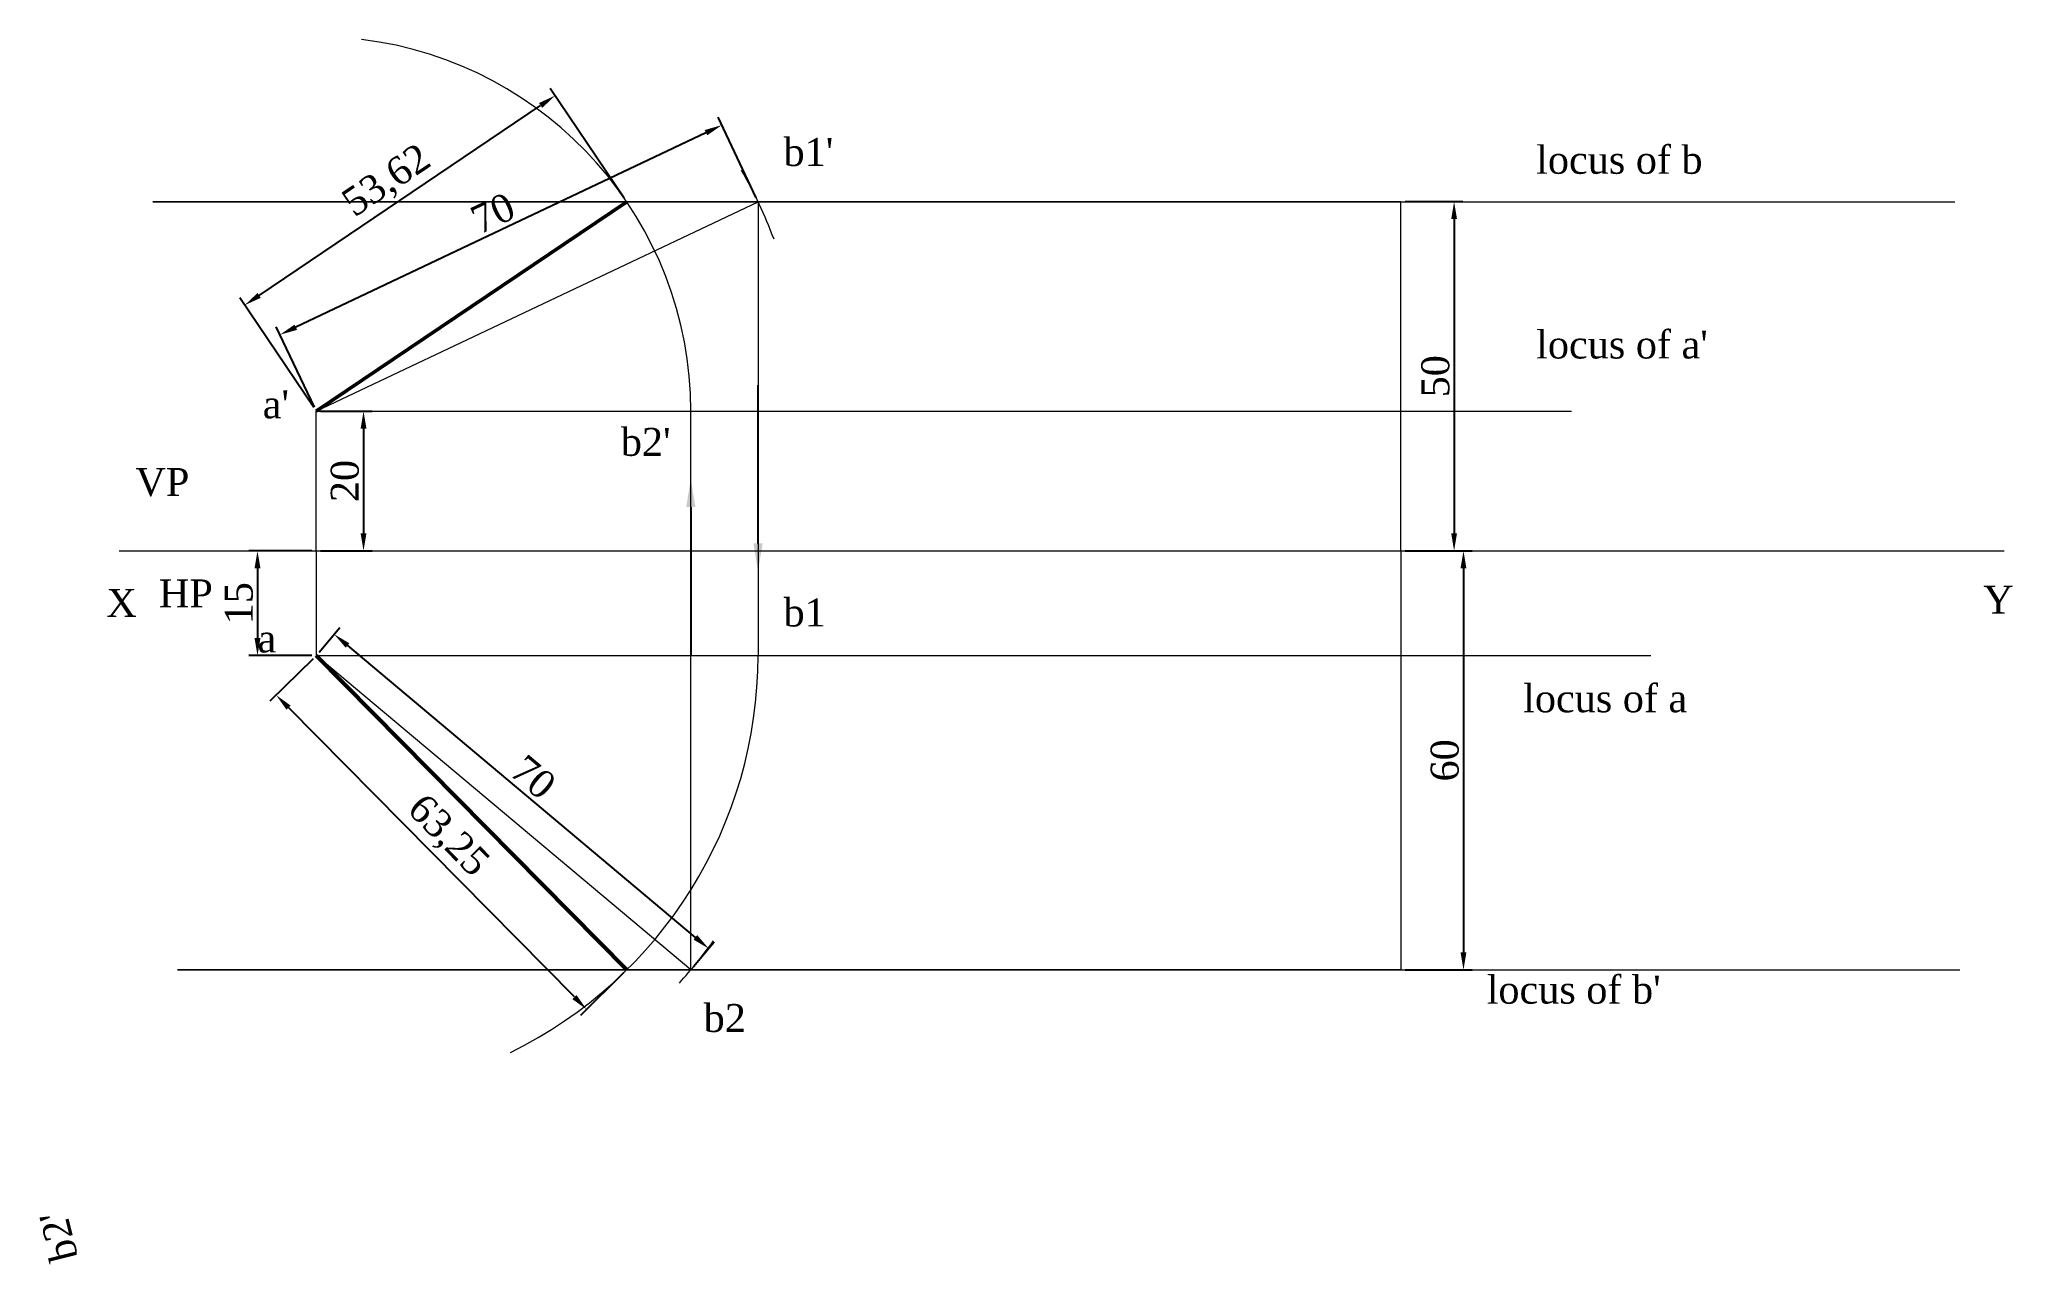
# Paper-space layout 'Layout12' of a CAD drawing. Header units: millimetres. Extents: x -1 to 282, y -10 to 165.
import ezdxf
from ezdxf import colors
from ezdxf.entities.mleader import LeaderData, LeaderLine
from ezdxf.math import Vec2, Vec3

# ---------------------------------------------------------------- set-up
doc = ezdxf.new("R2010")
doc.units = ezdxf.units.MM
for name, color, linetype, lineweight in [('PROJECTION_LINE', 250, 'Continuous', 5), ('VISIBLE_LINE', 170, 'Continuous', 50), ('XY LINE', 1, 'Continuous', 15)]:
    doc.layers.add(name, color=color, linetype=linetype, lineweight=lineweight)
doc.styles.get("Standard").update_dxf_attribs({"font": 'times.ttf', "height": 4})
doc.dimstyles.new('ISO-25', dxfattribs={"dimtxt": 4, "dimasz": 2.5, "dimexe": 1.25, "dimexo": 0.625, "dimtad": 1, "dimtoh": 1, "dimtxsty": 'Standard', "dimcen": 2.5, "dimadec": 0, "dimazin": 0, "dimtfac": 1, "dimtmove": 0, "dimatfit": 3, "dimfxl": 1, "dimarcsym": 0})

# ---------------------------------------------------------------- blocks, each defined once
blk = doc.blocks.new('*D74')
at = {"layer": 'Defpoints', "color": 0, "transparency": 16777216}
for p in [(194.11, 142.15), (194.11, 92.15), (201.73, 92.15)]:
    blk.add_point(p, dxfattribs=at)
at = {"layer": 'PROJECTION_LINE', "color": 0, "lineweight": -2, "transparency": 16777216}
for p, q in [((194.74, 142.15), (202.98, 142.15)), ((201.73, 139.65), (201.73, 94.65)), ((194.74, 92.15), (202.98, 92.15))]:
    blk.add_line(p, q, dxfattribs=at)
at = {"layer": 'PROJECTION_LINE', "color": 0, "transparency": 16777216}
for points in [[(201.32, 139.65), (202.15, 139.65), (201.73, 142.15)], [(201.32, 94.65), (202.15, 94.65), (201.73, 92.15)]]:
    blk.add_solid(points, dxfattribs=at)
at = {"layer": 'PROJECTION_LINE', "color": 0, "transparency": 16777216, "insert": (199.07, 117.15), "char_height": 4, "attachment_point": 5, "rotation": 90}
blk.add_mtext('50', dxfattribs=at)
blk = doc.blocks.new('*D75')
at = {"layer": 'Defpoints', "color": 0, "transparency": 16777216}
for p in [(194.11, 92.15), (194.11, 32.15), (203.07, 32.15)]:
    blk.add_point(p, dxfattribs=at)
at = {"layer": 'PROJECTION_LINE', "color": 0, "lineweight": -2, "transparency": 16777216}
for p, q in [((194.74, 92.15), (204.32, 92.15)), ((203.07, 89.65), (203.07, 34.65)), ((194.74, 32.15), (204.32, 32.15))]:
    blk.add_line(p, q, dxfattribs=at)
at = {"layer": 'PROJECTION_LINE', "color": 0, "transparency": 16777216}
for points in [[(202.66, 89.65), (203.49, 89.65), (203.07, 92.15)], [(202.66, 34.65), (203.49, 34.65), (203.07, 32.15)]]:
    blk.add_solid(points, dxfattribs=at)
at = {"layer": 'PROJECTION_LINE', "color": 0, "transparency": 16777216, "insert": (200.41, 62.15), "char_height": 4, "attachment_point": 5, "rotation": 90}
blk.add_mtext('60', dxfattribs=at)
blk = doc.blocks.new('*D76')
at = {"layer": 'Defpoints', "color": 0, "transparency": 16777216}
for p in [(102.08, 142.15), (33.64, 123.1), (38.83, 112.15)]:
    blk.add_point(p, dxfattribs=at)
at = {"layer": 'PROJECTION_LINE', "color": 0, "lineweight": -2, "transparency": 16777216}
for p, q in [((101.81, 142.71), (96.35, 154.23)), ((94.63, 152.02), (35.9, 124.17)), ((38.57, 112.71), (33.11, 124.23))]:
    blk.add_line(p, q, dxfattribs=at)
at = {"layer": 'PROJECTION_LINE', "color": 0, "transparency": 16777216}
for points in [[(94.45, 152.4), (94.81, 151.65), (96.89, 153.1)], [(35.72, 124.54), (36.08, 123.79), (33.64, 123.1)]]:
    blk.add_solid(points, dxfattribs=at)
at = {"layer": 'PROJECTION_LINE', "color": 0, "transparency": 16777216, "insert": (64.12, 140.5), "char_height": 4, "attachment_point": 5, "rotation": 25.3769}
blk.add_mtext('70', dxfattribs=at)
blk = doc.blocks.new('*D77')
at = {"layer": 'Defpoints', "color": 0, "transparency": 16777216}
for p in [(38.83, 77.15), (95.02, 35.2), (92.45, 32.15)]:
    blk.add_point(p, dxfattribs=at)
at = {"layer": 'PROJECTION_LINE', "color": 0, "lineweight": -2, "transparency": 16777216}
for p, q in [((39.24, 77.63), (42.2, 81.16)), ((43.31, 78.59), (93.1, 36.81)), ((92.86, 32.63), (95.82, 36.16))]:
    blk.add_line(p, q, dxfattribs=at)
at = {"layer": 'PROJECTION_LINE', "color": 0, "transparency": 16777216}
for points in [[(43.58, 78.91), (43.05, 78.28), (41.4, 80.2)], [(93.37, 37.13), (92.84, 36.49), (95.02, 35.2)]]:
    blk.add_solid(points, dxfattribs=at)
at = {"layer": 'PROJECTION_LINE', "color": 0, "transparency": 16777216, "insert": (69.92, 59.74), "char_height": 4, "attachment_point": 5, "rotation": 319.9948}
blk.add_mtext('70', dxfattribs=at)
blk = doc.blocks.new('*D78')
at = {"layer": 'Defpoints', "color": 0, "transparency": 16777216}
for p in [(73.03, 157.33), (83.28, 142.15), (38.83, 112.15)]:
    blk.add_point(p, dxfattribs=at)
at = {"layer": 'PROJECTION_LINE', "color": 0, "lineweight": -2, "transparency": 16777216}
for p, q in [((82.93, 142.66), (72.33, 158.36)), ((30.66, 128.73), (70.95, 155.93)), ((38.48, 112.66), (27.89, 128.36))]:
    blk.add_line(p, q, dxfattribs=at)
at = {"layer": 'PROJECTION_LINE', "color": 0, "transparency": 16777216}
for points in [[(70.72, 156.27), (71.19, 155.58), (73.03, 157.33)], [(30.43, 129.07), (30.89, 128.38), (28.59, 127.33)]]:
    blk.add_solid(points, dxfattribs=at)
at = {"layer": 'PROJECTION_LINE', "color": 0, "transparency": 16777216, "insert": (49.06, 144.91), "char_height": 4, "attachment_point": 5, "rotation": 34.0214}
blk.add_mtext('53,62', dxfattribs=at)
blk = doc.blocks.new('*D79')
at = {"layer": 'Defpoints', "color": 0, "transparency": 16777216}
for p in [(38.83, 77.15), (33.1, 71.49), (83.28, 32.15)]:
    blk.add_point(p, dxfattribs=at)
at = {"layer": 'PROJECTION_LINE', "color": 0, "lineweight": -2, "transparency": 16777216}
for p, q in [((38.39, 76.71), (32.21, 70.61)), ((75.79, 28.27), (34.86, 69.71)), ((82.83, 31.71), (76.66, 25.61))]:
    blk.add_line(p, q, dxfattribs=at)
at = {"layer": 'PROJECTION_LINE', "color": 0, "transparency": 16777216}
for points in [[(35.16, 70), (34.56, 69.42), (33.1, 71.49)], [(76.08, 28.56), (75.49, 27.97), (77.54, 26.49)]]:
    blk.add_solid(points, dxfattribs=at)
at = {"layer": 'PROJECTION_LINE', "color": 0, "transparency": 16777216, "insert": (57.54, 51.18), "char_height": 4, "attachment_point": 5, "rotation": 314.6419}
blk.add_mtext('63,25', dxfattribs=at)
blk = doc.blocks.new('*D80')
at = {"layer": 'Defpoints', "color": 0, "transparency": 16777216}
for p in [(38.83, 112.15), (38.83, 92.15), (45.6, 92.15)]:
    blk.add_point(p, dxfattribs=at)
at = {"layer": 'PROJECTION_LINE', "color": 0, "lineweight": -2, "transparency": 16777216}
for p, q in [((39.46, 112.15), (46.85, 112.15)), ((45.6, 109.65), (45.6, 94.65)), ((39.46, 92.15), (46.85, 92.15))]:
    blk.add_line(p, q, dxfattribs=at)
at = {"layer": 'PROJECTION_LINE', "color": 0, "transparency": 16777216}
for points in [[(45.18, 109.65), (46.02, 109.65), (45.6, 112.15)], [(45.18, 94.65), (46.02, 94.65), (45.6, 92.15)]]:
    blk.add_solid(points, dxfattribs=at)
at = {"layer": 'PROJECTION_LINE', "color": 0, "transparency": 16777216, "insert": (42.94, 102.15), "char_height": 4, "attachment_point": 5, "rotation": 90}
blk.add_mtext('20', dxfattribs=at)
blk = doc.blocks.new('*D81')
at = {"layer": 'Defpoints', "color": 0, "transparency": 16777216}
for p in [(38.83, 92.15), (30.42, 77.15), (38.83, 77.15)]:
    blk.add_point(p, dxfattribs=at)
at = {"layer": 'PROJECTION_LINE', "color": 0, "lineweight": -2, "transparency": 16777216}
for p, q in [((38.21, 92.15), (29.17, 92.15)), ((30.42, 89.65), (30.42, 79.65)), ((38.21, 77.15), (29.17, 77.15))]:
    blk.add_line(p, q, dxfattribs=at)
at = {"layer": 'PROJECTION_LINE', "color": 0, "transparency": 16777216}
for points in [[(30, 89.65), (30.84, 89.65), (30.42, 92.15)], [(30, 79.65), (30.84, 79.65), (30.42, 77.15)]]:
    blk.add_solid(points, dxfattribs=at)
at = {"layer": 'PROJECTION_LINE', "color": 0, "transparency": 16777216, "insert": (27.76, 84.65), "char_height": 4, "attachment_point": 5, "rotation": 90}
blk.add_mtext('15', dxfattribs=at)

psp = doc.layouts.new('Layout12')

# ---------------------------------------------------------------- linework, layer by layer
at = {"layer": 'PROJECTION_LINE'}
for p, q in [((194.111, 142.146), (15.449, 142.146)), ((15.449, 142.146), (273.439, 142.146)), ((38.835, 112.146), (102.08, 142.146)), ((102.08, 142.146), (102.08, 77.146)), ((194.111, 92.146), (194.111, 142.146)), ((38.835, 92.146), (38.835, 112.146)), ((38.835, 112.146), (218.528, 112.146)), ((92.454, 32.146), (92.454, 112.146)), ((38.835, 92.146), (38.835, 77.146)), ((194.111, 92.146), (194.111, 32.146)), ((38.835, 77.146), (229.914, 77.146)), ((92.454, 32.146), (38.835, 77.146)), ((194.111, 32.146), (18.959, 32.146)), ((18.959, 32.146), (274.141, 32.146))]:
    psp.add_line(p, q, dxfattribs=at)
for centre, radius, start, end in [((38.835, 112.146), 53.619, 0, 83.05547), ((38.835, 112.146), 70, 20.58214, 29.55583), ((38.835, 77.146), 63.246, 296.08531, 360), ((38.835, 77.146), 70, 317.96114, 324.29939)]:
    psp.add_arc(centre, radius, start, end, dxfattribs=at)
at = {"layer": 'VISIBLE_LINE'}
for p, q in [((83.276, 142.146), (38.835, 112.146)), ((38.835, 77.146), (83.276, 32.146))]:
    psp.add_line(p, q, dxfattribs=at)
at = {"layer": 'XY LINE'}
psp.add_line((10.624, 92.146), (280.499, 92.146), dxfattribs=at)

# ---------------------------------------------------------------- texts
at = {"layer": 'PROJECTION_LINE'}
for s, p in [("b1'", (105.734, 147.257)), ('locus of b', (213.483, 146.14)), ("locus of a'", (213.483, 119.693)), ("a'", (31.167, 111.126)), ("b2'", (82.438, 105.754)), ('VP', (12.941, 100.008)), ('HP', (16.302, 84.06)), ('X', (8.778, 82.692)), ('b1', (105.734, 81.328)), ('Y', (277.471, 83.162)), ('a', (30.421, 77.603)), ('locus of a', (211.619, 69.036)), ("locus of b'", (206.399, 27.318)), ('b2', (94.297, 23.262))]:
    psp.add_text(s, height=4, dxfattribs=at).set_placement(p)
psp.add_text("b2'", height=4, rotation=104.09786, dxfattribs=at).set_placement((4.76, -9.005))

# ---------------------------------------------------------------- dimensions: what is measured, and where the dimension line sits
for p1, p2, distance, picture, middle in [((38.835, 112.146), (83.276, 142.146), 18.317, '*D78', (49.063, 144.911)), ((102.08, 142.146), (38.835, 112.146), -12.119, '*D76', (64.121, 140.504)), ((38.835, 77.146), (92.454, 32.146), 3.989, '*D77', (69.922, 59.744)), ((83.276, 32.146), (38.835, 77.146), 8.055, '*D79', (57.542, 51.177))]:
    dim = psp.add_aligned_dim(p1=p1, p2=p2, distance=distance, dimstyle='ISO-25', dxfattribs=at)
    dim.commit()
    dim.dimension.update_dxf_attribs({"geometry": picture, "text_midpoint": middle})
for base, p1, p2, picture, middle in [((201.733, 92.146), (194.111, 142.146), (194.111, 92.146), '*D74', (199.073, 117.146)), ((45.599, 92.146), (38.835, 112.146), (38.835, 92.146), '*D80', (42.939, 102.146)), ((30.421, 77.146), (38.835, 92.146), (38.835, 77.146), '*D81', (27.761, 84.646)), ((203.072, 32.146), (194.111, 92.146), (194.111, 32.146), '*D75', (200.412, 62.146))]:
    dim = psp.add_linear_dim(base=base, p1=p1, p2=p2, angle=90, dimstyle='ISO-25', dxfattribs=at)
    dim.commit()
    dim.dimension.update_dxf_attribs({"geometry": picture, "text_midpoint": middle})

# ---------------------------------------------------------------- leaders
ml = psp.add_multileader_mtext('Standard', dxfattribs=at)
ml.set_content('')
ml.set_leader_properties()
ml.build(insert=Vec2(0, 0))
ml.multileader.update_dxf_attribs({"has_dogleg": 0})
ctx = ml.context
ctx.base_point, ctx.plane_origin = Vec3(102.08, 115.854), Vec3(102.08, 89.219)
notes = []
notes.append((ctx, [(1, (1, 1, 0), (94.08, 115.854), (1, 0), 8, [(0, [(102.08, 89.219)], 0, [])])]))
ctx.mtext, ml.multileader.dxf.content_type = None, 0
ml = psp.add_multileader_mtext('Standard', dxfattribs=at)
ml.set_content('')
ml.set_leader_properties()
ml.build(insert=Vec2(0, 0))
ml.multileader.update_dxf_attribs({"has_dogleg": 0})
ctx = ml.context
ctx.base_point, ctx.plane_origin = Vec3(92.454, 77.146), Vec3(92.454, 102.419)
notes.append((ctx, [(0, (1, 1, 0), (84.454, 77.146), (1, 0), 8, [(0, [(92.454, 102.419)], 0, [])])]))
ctx.mtext, ml.multileader.dxf.content_type = None, 0
for ctx, leaders in notes:
    for number, flags, end, landing, length, lines in leaders:
        leader = LeaderData()
        leader.index, (leader.has_last_leader_line, leader.has_dogleg_vector, leader.attachment_direction) = number, flags
        leader.last_leader_point, leader.dogleg_vector, leader.dogleg_length = Vec3(end), Vec3(landing), length
        for number, points, colour, breaks in lines:
            line = LeaderLine()
            line.index, line.vertices, line.color, line.breaks = number, Vec3.list(points), colors.encode_raw_color(colour), breaks
            leader.lines.append(line)
        ctx.leaders.append(leader)

doc.saveas('drawing.dxf')
